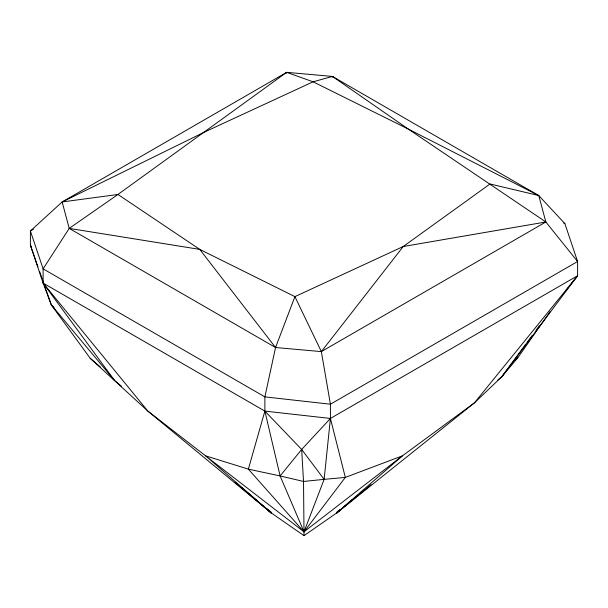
<?xml version="1.0" encoding="UTF-8"?>
<svg xmlns="http://www.w3.org/2000/svg" width="608" height="608" viewBox="0 0 608 608"><rect width="100%" height="100%" fill="white"/><g stroke="black" fill="none" stroke-linecap="round" stroke-linejoin="round"><path stroke-width="0.91" d="M497.359 380.433L501.737 376.823L577.6 275.736L577.6 261.508L564.893 223.66L538.772 195.548L332.447 76.433L286.649 72.344L62.153 201.955L30.4 231.002L30.4 245.229L43.107 283.07L51.308 304.904L90.189 358.279L147.896 411.137L271.244 512.916L304 535.656L336.756 512.916L474.407 402.884L501.737 376.823L517.811 357.732L550.21 311.463M304 535.656L304 531.825L324.132 479.362L330.418 418.448L330.418 404.214L321.351 351.606L294.91 296.636L199.766 249.402L117.952 194.469L62.153 201.955L69.228 228.395L275.553 347.518L321.351 351.606L545.847 221.988L538.772 195.548L408.234 129.04L313.09 81.806L286.649 72.344L117.952 194.469L69.228 228.395L43.107 268.842L43.107 283.07L114.365 380.251L121.592 386.369M538.772 195.548L490.048 183.973L403.233 246.514L294.91 296.636L275.553 347.518L264.875 396.88L264.875 411.107L280.106 475.942L304 531.825L402.428 455.84L474.407 402.884L577.6 275.736L330.418 418.448L301.667 449.449L280.106 475.942L248.36 469.14L205.572 455.84L147.896 411.137L43.107 283.07L264.875 411.107L301.667 449.449L324.132 479.362L345.329 477.402L402.428 455.84L336.756 512.916L337.387 511.275M286.087 73.34L286.649 72.344M501.737 376.823L525.852 344.082M526.969 342.562L532.015 335.715M535.944 330.38L539.311 325.812M338.451 510.636L336.756 512.916L371.062 484.614M321.351 351.606L403.233 246.514L545.847 221.988L577.6 261.508L330.418 404.214L264.875 396.88L43.107 268.842L30.4 231.002L33.493 229.216M565.843 290.632L566.709 289.53M567.15 288.975L568.45 287.318M571.064 284.012L574.552 279.596M574.986 279.049L577.6 275.736M340.062 509.534L336.756 512.916L352.564 499.373M514.938 360.194L517.811 357.732M62.153 201.955L204.767 131.928L313.09 81.806L332.447 76.433L408.234 129.04L545.847 221.988M324.132 479.362L303.529 481.452L280.106 475.942M69.228 228.395L199.766 249.402L275.553 347.518M563.51 222.862L564.893 223.66M235.098 482.349L271.244 512.916L270.613 511.275M90.189 358.279L100.282 366.905M241.672 487.654L243.831 489.508M245.275 490.74L271.244 512.916L268.751 510.059M47.386 293.717L51.308 304.904L54.127 307.405M266.471 508.311L271.244 512.916L205.572 455.84L304 531.825L345.329 477.402L330.418 418.448L264.875 411.107L248.36 469.14L304 531.825L303.529 481.452L301.667 449.449M51.308 304.904L114.365 380.251M31.487 246.78L30.4 245.229L33.014 252.692M332.447 76.433L333.116 77.634M33.273 253.437L34.322 256.416M34.58 257.169L35.629 260.148M35.887 260.893L36.67 263.135M36.936 263.88L37.977 266.866M39.55 271.335L42.157 278.798M42.682 280.288L43.464 282.53M45.038 287.006L45.82 289.241M46.079 289.986L47.128 292.972"/></g></svg>
